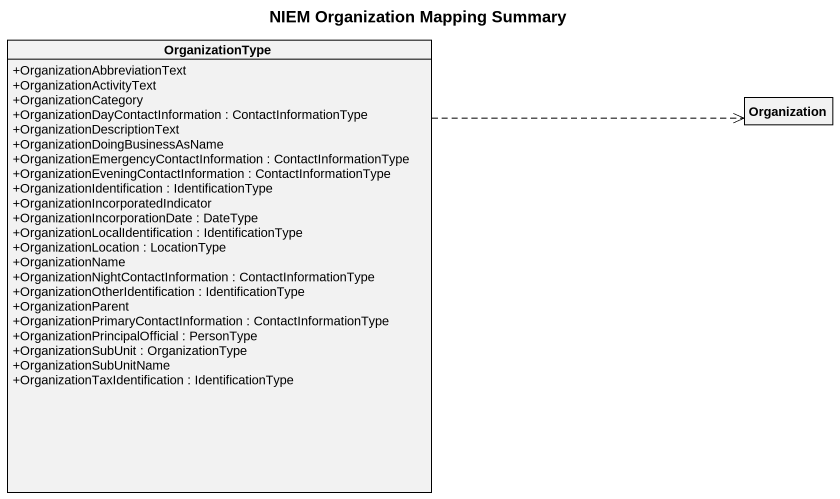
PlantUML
@startuml
title NIEM Organization Mapping Summary
hide circle
hide empty members
skinparam classAttributeIconSize 0
class OrganizationType {
  +OrganizationAbbreviationText
  +OrganizationActivityText
  +OrganizationCategory
  +OrganizationDayContactInformation : ContactInformationType
  +OrganizationDescriptionText
  +OrganizationDoingBusinessAsName
  +OrganizationEmergencyContactInformation : ContactInformationType
  +OrganizationEveningContactInformation : ContactInformationType
  +OrganizationIdentification : IdentificationType
  +OrganizationIncorporatedIndicator
  +OrganizationIncorporationDate : DateType
  +OrganizationLocalIdentification : IdentificationType
  +OrganizationLocation : LocationType
  +OrganizationName
  +OrganizationNightContactInformation : ContactInformationType
  +OrganizationOtherIdentification : IdentificationType
  +OrganizationParent
  +OrganizationPrimaryContactInformation : ContactInformationType
  +OrganizationPrincipalOfficial : PersonType
  +OrganizationSubUnit : OrganizationType
  +OrganizationSubUnitName
  +OrganizationTaxIdentification : IdentificationType
}
class Organization
OrganizationType .right.> Organization
@enduml
